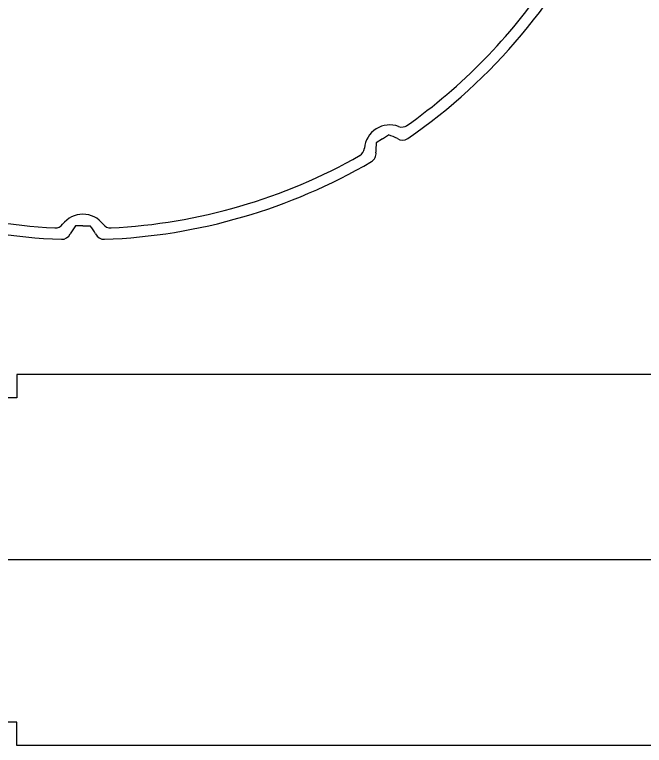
# Model space of a CAD drawing. Header units: millimetres. Extents: x 150937 to 394412, y 327166 to 584759.
# Drawn here: x 224635.5 to 224703.5, y 443078.4 to 443157.3 of the extents above; entities that cross this region are included whole.
import ezdxf

# ---------------------------------------------------------------- set-up
doc = ezdxf.new("R2010")
doc.units = ezdxf.units.MM
doc.layers.add('LINE', color=7, linetype='Continuous', lineweight=20, plot=False)

# ---------------------------------------------------------------- blocks, each defined once
blk = doc.blocks.new('bearshaft_c2')
for p, q in [((208, 20), (42.4, 20)), ((42.4, 20), (42.4, 17.5)), ((42.4, 17.5), (-2.5, 17.5)), ((243.912, 0), (-25.058, 0)), ((42.4, -17.5), (-2.5, -17.5)), ((42.4, -20), (42.4, -17.5)), ((198, -20), (42.4, -20))]:
    blk.add_line(p, q)
blk = doc.blocks.new('wewwww')
for p, q in [((8462.706, 3641.932), (8461.906, 3641.932)), ((8462.706, 3641.932), (8463.506, 3641.932)), ((8430.38, 3632.528), (8431.055, 3632.957)), ((8430.38, 3632.528), (8429.705, 3632.099)), ((8495.344, 3632.329), (8494.672, 3632.763)), ((8495.344, 3632.329), (8496.017, 3631.896)), ((8407.813, 3605.503), (8406.518, 3607.294)), ((8407.813, 3605.503), (8406.518, 3607.294)), ((8409.137, 3605.511), (8407.842, 3607.302)), ((8424.737, 3598.017), (8423.016, 3596.912)), ((8483.641, 3597.055), (8482.997, 3597.873)), ((8424.737, 3596.817), (8422.942, 3595.664)), ((8483.209, 3595.664), (8482.415, 3596.673)), ((8405.31, 3595.664), (8422.942, 3595.664)), ((8483.209, 3595.664), (8488.707, 3595.664)), ((8521.618, 3595.689), (8521.618, 3589.866)), ((8522.851, 3595.689), (8522.851, 3589.166)), ((8521.618, 3589.866), (8517.418, 3589.866)), ((8516.918, 3589.366), (8516.918, 3582.166)), ((8517.918, 3588.166), (8517.918, 3582.166)), ((8522.351, 3588.666), (8518.418, 3588.666)), ((8517.418, 3581.666), (8517.418, 3581.666))]:
    blk.add_line(p, q)
for centre, radius, start, end in [((8462.707, 3581.664), 61.758, 92.15711, 120.28248), ((8460.42, 3642.379), 1, 24.5312, 92.15711), ((8464.991, 3642.379), 1, 87.84556, 155.47147), ((8462.707, 3581.664), 61.758, 59.36694, 87.84556), ((8476.798, 3652.492), 18.257, 212.08652, 215.34237), ((8448.588, 3652.508), 18.287, 324.66325, 327.91392), ((8462.706, 3581.666), 60.558, 92.87017, 119.60566), ((8459.723, 3641.149), 1, 37.31104, 92.87017), ((8462.706, 3643.422), 2.75, 217.31104, 322.689), ((8465.688, 3641.149), 1, 87.12987, 142.689), ((8462.706, 3581.666), 60.558, 60.03574, 87.12987), ((8432.069, 3634.132), 1, 120.28248, 187.90839), ((8493.665, 3633.943), 1, 351.74103, 59.36694), ((8412.792, 3633.882), 18.287, 357.10018, 0.35084), ((8433.317, 3633.467), 1.001, 119.57795, 175.11291), ((8492.414, 3633.287), 1, 4.52088, 60.08), ((8512.911, 3633.575), 18.257, 179.29636, 182.5522), ((8429.581, 3633.786), 2.75, 249.74797, 355.12592), ((8496.152, 3633.582), 2.75, 184.52088, 289.89883), ((8462.707, 3581.664), 61.758, 124.59403, 155.48101), ((8428.211, 3631.68), 1, 56.96812, 124.59403), ((8436.609, 3649), 18.257, 244.52345, 247.77929), ((8489.204, 3648.866), 18.287, 291.87309, 295.12375), ((8497.508, 3631.468), 1, 55.05539, 122.6813), ((8462.707, 3581.664), 61.758, 13.1262, 55.05539), ((8462.706, 3581.666), 60.558, 125.22288, 146.03703), ((8428.283, 3630.267), 1.002, 69.77191, 125.24163), ((8497.428, 3630.057), 1, 54.3397, 109.89883), ((8462.706, 3581.666), 60.558, 33.96134, 54.38408), ((8412.894, 3615.218), 0.5, 146.03703, 233.59118), ((8512.519, 3615.217), 0.5, 306.40877, 33.96134), ((8462.706, 3581.666), 60.558, 148.13991, 154.95487), ((8411.696, 3613.368), 0.5, 53.59123, 148.13991), ((8513.716, 3613.366), 0.5, 31.85849, 126.40877), ((8462.706, 3581.666), 60.558, 13.3911, 31.85849), ((8407.57, 3605.327), 0.3, 336.77302, 35.86892), ((8408.924, 3605.347), 0.268, 331.29916, 37.65448), ((8462.707, 3581.664), 59.7, 156.77302, 165.82216), ((8462.707, 3581.664), 59.7, 156.77302, 165.82216), ((8462.707, 3581.664), 58.5, 156.20194, 164.29469), ((8406.872, 3597.364), 0.5, 164.29469, 270), ((8424.899, 3597.764), 0.3, 90, 122.70783), ((8482.604, 3597.564), 0.5, 38.19719, 90), ((8422.854, 3597.164), 0.3, 270, 302.70783), ((8424.899, 3596.564), 0.3, 90, 122.70783), ((8482.022, 3596.364), 0.5, 38.19719, 90), ((8484.034, 3597.364), 0.5, 218.19719, 270), ((8405.31, 3596.164), 0.5, 165.82216, 270), ((8517.418, 3589.366), 0.5, 90, 180), ((8522.351, 3589.166), 0.5, 270, 0), ((8518.418, 3588.166), 0.5, 90, 180), ((8517.418, 3582.166), 0.5, 180, 270), ((8517.418, 3582.166), 0.5, 270, 0)]:
    blk.add_arc(centre, radius, start, end)
at = {"layer": 'LINE'}
for p, q in [((8412.597, 3614.816), (8435.178, 3598.162)), ((8512.815, 3614.814), (8488.476, 3596.864)), ((8411.993, 3613.77), (8432.555, 3598.606)), ((8513.419, 3613.769), (8489.003, 3595.762)), ((8424.899, 3598.064), (8432.376, 3598.064)), ((8435.475, 3598.064), (8471.312, 3598.064)), ((8482.604, 3598.064), (8471.312, 3598.064)), ((8406.872, 3596.864), (8411.307, 3596.864)), ((8411.307, 3596.864), (8422.854, 3596.864)), ((8424.899, 3596.864), (8471.312, 3596.864)), ((8482.022, 3596.864), (8471.312, 3596.864)), ((8488.476, 3596.864), (8484.034, 3596.864))]:
    blk.add_line(p, q, dxfattribs=at)
for centre, radius, start, end in [((8432.376, 3598.364), 0.3, 270, 53.59123), ((8435.475, 3598.564), 0.5, 233.59123, 270), ((8435.409, 3598.364), 0.3, 233.59123, 270), ((8488.707, 3596.164), 0.5, 270, 306.40877)]:
    blk.add_arc(centre, radius, start, end, dxfattribs=at)

msp = doc.modelspace()

# ---------------------------------------------------------------- block references
msp.add_blockref('bearshaft_c2', (224593.391, 443098.435))
at = {"rotation": 180}
msp.add_blockref('wewwww', (233105.621, 446776.397), dxfattribs=at)

doc.saveas('drawing.dxf')
